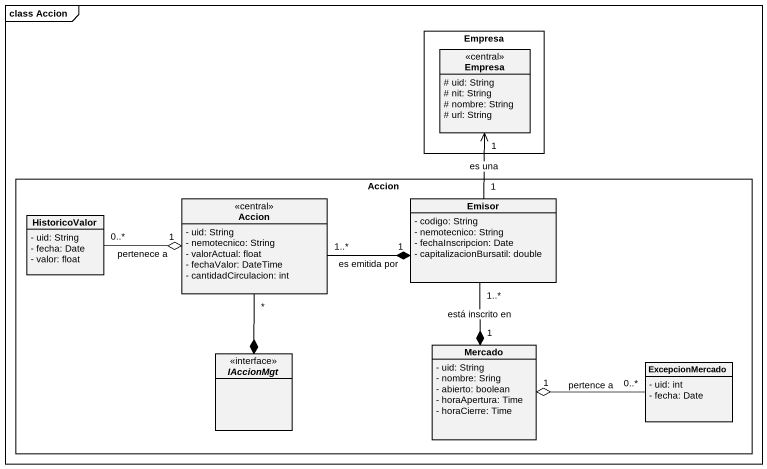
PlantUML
@startuml
mainframe class Accion
hide circle
hide empty members
skinparam classAttributeIconSize 0
rectangle Empresa {
  class "Empresa" as Empresa_2 <<central>> {
    # uid: String
    # nit: String
    # nombre: String
    # url: String
  }
}
rectangle Accion {
  class HistoricoValor {
    - uid: String
    - fecha: Date
    - valor: float
  }
  class "Accion" as Accion_2 <<central>> {
    - uid: String
    - nemotecnico: String
    - valorActual: float
    - fechaValor: DateTime
    - cantidadCirculacion: int
  }
  class Emisor {
    - codigo: String
    - nemotecnico: String
    - fechaInscripcion: Date
    - capitalizacionBursatil: double
  }
  class Mercado {
    - uid: String
    - nombre: Sring
    - abierto: boolean
    - horaApertura: Time
    - horaCierre: Time
  }
  interface IAccionMgt <<interface>>
  class ExcepcionMercado {
    - uid: int
    - fecha: Date
  }
}
HistoricoValor "0..*" -right-o "1" Accion_2 : pertenece a
Accion_2 "1..*" -right-* "1" Emisor : es emitida por
Accion_2 "*" --* IAccionMgt
Emisor "1" -up-> "1" Empresa_2 : es una
Emisor "1..*" --* "1" Mercado : está inscrito en
ExcepcionMercado "0..*" -left-o "1" Mercado : pertence a
@enduml
